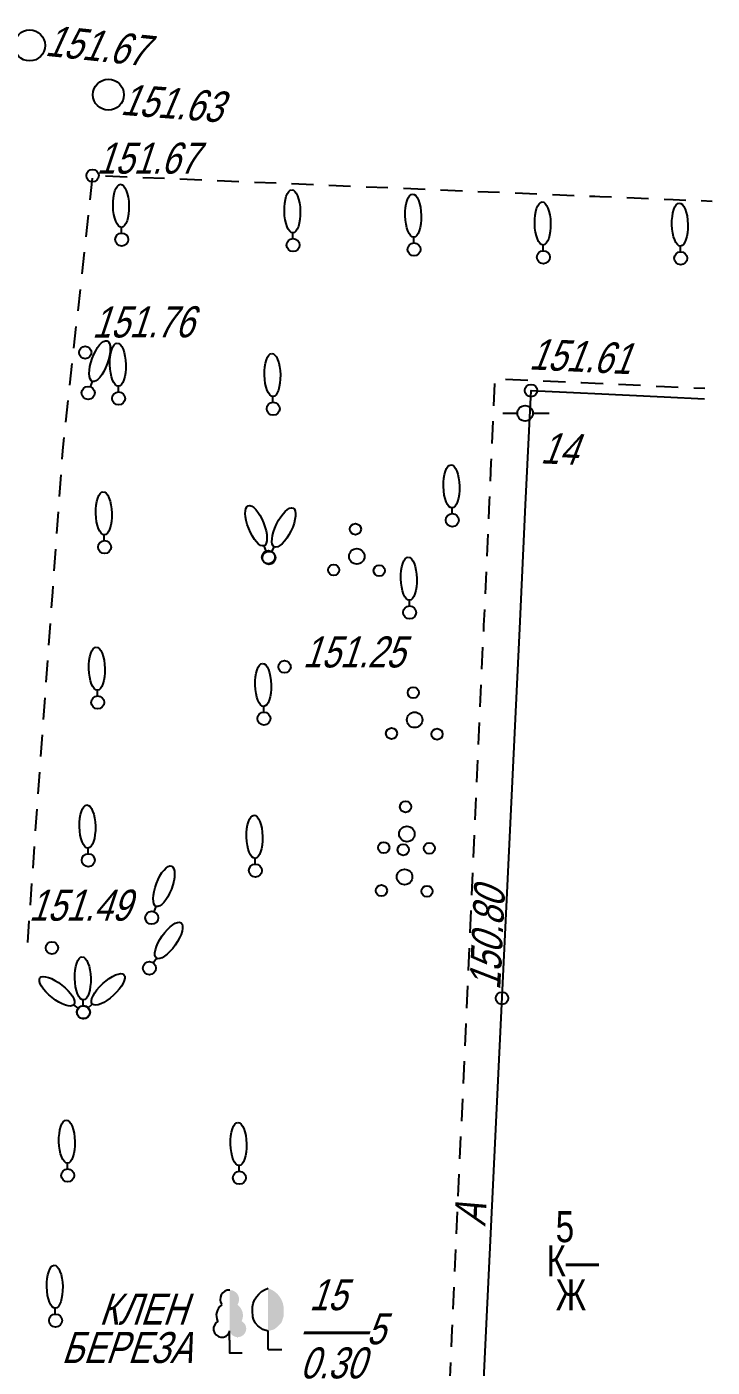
# Model space of a CAD drawing. Header units: metres. Extents: x 4400 to 4556, y 11262 to 11402.
# Drawn here: x 4524.59 to 4546.68, y 11295.16 to 11338.37 of the extents above; entities that cross this region are included whole.
import ezdxf
from ezdxf.enums import TextEntityAlignment as Align

# ---------------------------------------------------------------- set-up
doc = ezdxf.new("R2010")
doc.units = ezdxf.units.M
doc.header["$MEASUREMENT"] = 0
for name, color, linetype, lineweight in [('Горизонтали', 7, 'Continuous', 25), ('Граница улицы', 7, 'Continuous', 25), ('Здания', 7, 'Continuous', 25), ('Колодцы', 7, 'Continuous', 25), ('Леса и газоны', 7, 'Continuous', 25), ('Номер дома', 7, 'Continuous', 25), ('Отдельно стоящее дерево', 7, 'Continuous', 25), ('Фонтаны', 7, 'Continuous', 25), ('Части зданий', 7, 'Continuous', 25)]:
    doc.layers.add(name, color=color, linetype=linetype, lineweight=lineweight)
doc.styles.add('Style-RUSSIAN_1251', font='RUSSIAN_1251.shx')
doc.styles.add('Style-RUSSIAN_1251 I 0.32289', font='RUSSIAN_1251.shx', dxfattribs={"oblique": 18.5})

# ---------------------------------------------------------------- blocks, each defined once
blk = doc.blocks.new('SIFON_2')
at = {"layer": 'Фонтаны', "color": 7, "linetype": 'Continuous', "lineweight": 25}
for p, q in [((-0.717, 0.004), (-0.253, 0.004)), ((0.244, 0.004), (0.774, 0.004))]:
    blk.add_line(p, q, dxfattribs=at)
blk.add_arc((0, 0), 0.25, 0, 360, dxfattribs=at)
blk = doc.blocks.new('PIKET_38')
at = {"layer": 'Горизонтали', "color": 7, "linetype": 'Continuous', "lineweight": 25}
blk.add_arc((0, 0), 0.2, 0, 360, dxfattribs=at)
blk = doc.blocks.new('PIKET_39')
at = {"layer": 'Горизонтали', "color": 7, "linetype": 'Continuous', "lineweight": 25}
blk.add_arc((0, 0), 0.2, 0, 360, dxfattribs=at)
blk = doc.blocks.new('msdElementTypeLineString_11')
at = {"layer": 'Части зданий', "color": 7, "linetype": 'Continuous', "lineweight": 25}
for p, q in [((2.478, 55.472), (2.446, 54.758)), ((3.549, 55.572), (2.835, 55.605)), ((4.762, 55.516), (4.048, 55.549)), ((7.189, 55.405), (6.475, 55.438)), ((9.26, 55.309), (8.903, 55.326)), ((2.423, 54.258), (2.391, 53.544)), ((2.26, 50.618), (2.228, 49.903)), ((2.205, 49.404), (2.173, 48.69)), ((2.096, 46.977), (2.064, 46.263)), ((2.042, 45.763), (2.01, 45.049)), ((1.987, 44.549), (1.955, 43.835)), ((1.933, 43.336), (1.901, 42.622)), ((1.878, 42.122), (1.846, 41.408)), ((1.824, 40.909), (1.791, 40.194)), ((1.769, 39.695), (1.737, 38.981)), ((1.714, 38.481), (1.682, 37.767)), ((1.66, 37.268), (1.628, 36.554)), ((1.605, 36.054), (1.573, 35.34)), ((1.496, 33.627), (1.464, 32.913)), ((1.442, 32.413), (1.41, 31.699)), ((1.387, 31.2), (1.355, 30.485)), ((1.333, 29.986), (1.301, 29.272)), ((1.278, 28.772), (1.246, 28.058)), ((1.224, 27.559), (1.192, 26.845)), ((1.169, 26.345), (1.137, 25.631)), ((1.06, 23.918), (1.028, 23.204))]:
    blk.add_line(p, q, dxfattribs=at)
at = {"layer": 'Части зданий', "color": 7, "linetype": 'Continuous', "lineweight": 25, "flags": 128}
for points in [[(5.976, 55.461), (5.724, 55.472), (5.278, 55.493), (5.262, 55.493)], [(8.403, 55.349), (7.962, 55.369), (7.689, 55.382)], [(2.369, 53.045), (2.363, 52.915), (2.337, 52.331)], [(2.314, 51.831), (2.308, 51.684), (2.282, 51.117)], [(2.151, 48.19), (2.127, 47.67), (2.119, 47.476)], [(1.551, 34.84), (1.55, 34.821), (1.519, 34.126)], [(1.115, 25.131), (1.107, 24.971), (1.082, 24.417)]]:
    blk.add_lwpolyline(points, dxfattribs=at)
blk = doc.blocks.new('KOLOD_13')
at = {"layer": 'Колодцы', "color": 7, "linetype": 'Continuous', "lineweight": 25}
blk.add_arc((0, 0), 0.5, 0, 360, dxfattribs=at)
blk = doc.blocks.new('KOLOD_15')
at = {"layer": 'Колодцы', "color": 7, "linetype": 'Continuous', "lineweight": 25}
blk.add_arc((0, 0), 0.5, 0, 360, dxfattribs=at)
blk = doc.blocks.new('DEREVO_19')
at = {"layer": 'Отдельно стоящее дерево', "color": 7, "linetype": 'Continuous', "lineweight": 25, "flags": 128}
blk.add_lwpolyline([(-0.007, 0.21), (-0.007, 0.393)], dxfattribs=at)
at = {"layer": 'Отдельно стоящее дерево', "color": 7, "linetype": 'Continuous', "lineweight": 25}
blk.add_arc((0, 0), 0.21, 0, 359.99999, dxfattribs=at)
blk.add_ellipse((-0.0255, 1.088), major_axis=(-0.0185, 0.695), ratio=0.3698286, dxfattribs=at)
blk = doc.blocks.new('DEREVO_20')
at = {"layer": 'Отдельно стоящее дерево', "color": 7, "linetype": 'Continuous', "lineweight": 25, "flags": 128}
blk.add_lwpolyline([(-0.007, 0.21), (-0.007, 0.393)], dxfattribs=at)
at = {"layer": 'Отдельно стоящее дерево', "color": 7, "linetype": 'Continuous', "lineweight": 25}
blk.add_arc((0, 0), 0.21, 0, 359.99999, dxfattribs=at)
blk.add_ellipse((-0.0255, 1.088), major_axis=(-0.0185, 0.695), ratio=0.3698286, dxfattribs=at)
blk = doc.blocks.new('DEREVO_21')
at = {"layer": 'Отдельно стоящее дерево', "color": 7, "linetype": 'Continuous', "lineweight": 25, "flags": 128}
blk.add_lwpolyline([(-0.007, 0.21), (-0.007, 0.393)], dxfattribs=at)
at = {"layer": 'Отдельно стоящее дерево', "color": 7, "linetype": 'Continuous', "lineweight": 25}
blk.add_arc((0, 0), 0.21, 0, 359.99999, dxfattribs=at)
blk.add_ellipse((-0.0255, 1.088), major_axis=(-0.0185, 0.695), ratio=0.3698286, dxfattribs=at)
blk = doc.blocks.new('DEREVO_22')
at = {"layer": 'Отдельно стоящее дерево', "color": 7, "linetype": 'Continuous', "lineweight": 25, "flags": 128}
blk.add_lwpolyline([(-0.007, 0.21), (-0.007, 0.393)], dxfattribs=at)
at = {"layer": 'Отдельно стоящее дерево', "color": 7, "linetype": 'Continuous', "lineweight": 25}
blk.add_arc((0, 0), 0.21, 0, 359.99999, dxfattribs=at)
blk.add_ellipse((-0.0255, 1.088), major_axis=(-0.0185, 0.695), ratio=0.3698286, dxfattribs=at)
blk = doc.blocks.new('DEREVO_23')
at = {"layer": 'Отдельно стоящее дерево', "color": 7, "linetype": 'Continuous', "lineweight": 25, "flags": 128}
blk.add_lwpolyline([(-0.007, 0.21), (-0.007, 0.393)], dxfattribs=at)
at = {"layer": 'Отдельно стоящее дерево', "color": 7, "linetype": 'Continuous', "lineweight": 25}
blk.add_arc((0, 0), 0.21, 0, 359.99999, dxfattribs=at)
blk.add_ellipse((-0.0255, 1.088), major_axis=(-0.0185, 0.695), ratio=0.3698286, dxfattribs=at)
blk = doc.blocks.new('DEREVO_24')
at = {"layer": 'Отдельно стоящее дерево', "color": 7, "linetype": 'Continuous', "lineweight": 25, "flags": 128}
blk.add_lwpolyline([(-0.007, 0.21), (-0.007, 0.393)], dxfattribs=at)
at = {"layer": 'Отдельно стоящее дерево', "color": 7, "linetype": 'Continuous', "lineweight": 25}
blk.add_arc((0, 0), 0.21, 0, 360, dxfattribs=at)
blk.add_ellipse((-0.026, 1.088), major_axis=(-0.019, 0.695), ratio=0.369829, dxfattribs=at)
blk = doc.blocks.new('PIKET_46')
at = {"layer": 'Горизонтали', "color": 7, "linetype": 'Continuous', "lineweight": 25}
blk.add_arc((0, 0), 0.2, 0, 360, dxfattribs=at)
blk = doc.blocks.new('PIKET_47')
at = {"layer": 'Горизонтали', "color": 7, "linetype": 'Continuous', "lineweight": 25}
blk.add_arc((0, 0), 0.2, 0, 360, dxfattribs=at)
blk = doc.blocks.new('DEREVO_25')
at = {"layer": 'Отдельно стоящее дерево', "color": 7, "linetype": 'Continuous', "lineweight": 25, "flags": 128}
blk.add_lwpolyline([(-0.007, 0.21), (-0.007, 0.393)], dxfattribs=at)
at = {"layer": 'Отдельно стоящее дерево', "color": 7, "linetype": 'Continuous', "lineweight": 25}
blk.add_arc((0, 0), 0.21, 0, 359.99999, dxfattribs=at)
blk.add_ellipse((-0.0255, 1.088), major_axis=(-0.0185, 0.695), ratio=0.3698286, dxfattribs=at)
blk = doc.blocks.new('DEREVO_27')
at = {"layer": 'Отдельно стоящее дерево', "color": 7, "linetype": 'Continuous', "lineweight": 25, "flags": 128}
blk.add_lwpolyline([(-0.007, 0.21), (-0.007, 0.393)], dxfattribs=at)
at = {"layer": 'Отдельно стоящее дерево', "color": 7, "linetype": 'Continuous', "lineweight": 25}
blk.add_arc((0, 0), 0.21, 0, 359.99999, dxfattribs=at)
blk.add_ellipse((-0.0255, 1.088), major_axis=(-0.0185, 0.695), ratio=0.3698286, dxfattribs=at)
blk = doc.blocks.new('DEREVO_28')
at = {"layer": 'Отдельно стоящее дерево', "color": 7, "linetype": 'Continuous', "lineweight": 25, "flags": 128}
blk.add_lwpolyline([(-0.007, 0.21), (-0.007, 0.393)], dxfattribs=at)
at = {"layer": 'Отдельно стоящее дерево', "color": 7, "linetype": 'Continuous', "lineweight": 25}
blk.add_arc((0, 0), 0.21, 0, 359.99999, dxfattribs=at)
blk.add_ellipse((-0.0255, 1.088), major_axis=(-0.0185, 0.695), ratio=0.3698286, dxfattribs=at)
blk = doc.blocks.new('DEREVO_29')
at = {"layer": 'Отдельно стоящее дерево', "color": 7, "linetype": 'Continuous', "lineweight": 25, "flags": 128}
blk.add_lwpolyline([(-0.007, 0.21), (-0.007, 0.393)], dxfattribs=at)
at = {"layer": 'Отдельно стоящее дерево', "color": 7, "linetype": 'Continuous', "lineweight": 25}
blk.add_arc((0, 0), 0.21, 0, 359.99999, dxfattribs=at)
blk.add_ellipse((-0.0255, 1.088), major_axis=(-0.0185, 0.695), ratio=0.3698286, dxfattribs=at)
blk = doc.blocks.new('DEREVO_30')
at = {"layer": 'Отдельно стоящее дерево', "color": 7, "linetype": 'Continuous', "lineweight": 25, "flags": 128}
blk.add_lwpolyline([(-0.007, 0.21), (-0.007, 0.393)], dxfattribs=at)
at = {"layer": 'Отдельно стоящее дерево', "color": 7, "linetype": 'Continuous', "lineweight": 25}
blk.add_arc((0, 0), 0.21, 0, 359.99999, dxfattribs=at)
blk.add_ellipse((-0.0255, 1.088), major_axis=(-0.0185, 0.695), ratio=0.3698286, dxfattribs=at)
blk = doc.blocks.new('DEREVO_31')
at = {"layer": 'Отдельно стоящее дерево', "color": 7, "linetype": 'Continuous', "lineweight": 25, "flags": 128}
blk.add_lwpolyline([(-0.007, 0.21), (-0.007, 0.393)], dxfattribs=at)
at = {"layer": 'Отдельно стоящее дерево', "color": 7, "linetype": 'Continuous', "lineweight": 25}
blk.add_arc((0, 0), 0.21, 0, 359.99999, dxfattribs=at)
blk.add_ellipse((-0.0255, 1.088), major_axis=(-0.0185, 0.695), ratio=0.3698286, dxfattribs=at)
blk = doc.blocks.new('DEREVO_32')
at = {"layer": 'Отдельно стоящее дерево', "color": 7, "linetype": 'Continuous', "lineweight": 25, "flags": 128}
blk.add_lwpolyline([(-0.007, 0.21), (-0.007, 0.393)], dxfattribs=at)
at = {"layer": 'Отдельно стоящее дерево', "color": 7, "linetype": 'Continuous', "lineweight": 25}
blk.add_arc((0, 0), 0.21, 0, 359.99999, dxfattribs=at)
blk.add_ellipse((-0.0255, 1.088), major_axis=(-0.0185, 0.695), ratio=0.3698286, dxfattribs=at)
blk = doc.blocks.new('KUST1_1')
at = {"layer": 'Отдельно стоящее дерево', "color": 7, "linetype": 'Continuous', "lineweight": 25}
for centre, radius in [((-0.044, 0.877), 0.18), ((0, 0), 0.25), ((-0.745, -0.439), 0.18), ((0.723, -0.461), 0.18)]:
    blk.add_arc(centre, radius, 0, 360, dxfattribs=at)
blk = doc.blocks.new('KUST1_2')
at = {"layer": 'Отдельно стоящее дерево', "color": 7, "linetype": 'Continuous', "lineweight": 25}
for centre, radius in [((-0.044, 0.877), 0.18), ((0, 0), 0.25), ((-0.745, -0.439), 0.18), ((0.723, -0.461), 0.18)]:
    blk.add_arc(centre, radius, 0, 360, dxfattribs=at)
blk = doc.blocks.new('KUST1_3')
at = {"layer": 'Отдельно стоящее дерево', "color": 7, "linetype": 'Continuous', "lineweight": 25}
for centre, radius in [((-0.044, 0.877), 0.18), ((0, 0), 0.25), ((-0.745, -0.439), 0.18), ((0.723, -0.461), 0.18)]:
    blk.add_arc(centre, radius, 0, 360, dxfattribs=at)
blk = doc.blocks.new('PIKET_60')
at = {"layer": 'Горизонтали', "color": 7, "linetype": 'Continuous', "lineweight": 25}
blk.add_arc((0, 0), 0.2, 0, 360, dxfattribs=at)
blk = doc.blocks.new('PIKET_61')
at = {"layer": 'Горизонтали', "color": 7, "linetype": 'Continuous', "lineweight": 25}
blk.add_arc((0, 0), 0.2, 0, 360, dxfattribs=at)
blk = doc.blocks.new('DEREVO_33')
at = {"layer": 'Отдельно стоящее дерево', "color": 7, "linetype": 'Continuous', "lineweight": 25, "flags": 128}
blk.add_lwpolyline([(-0.007, 0.21), (-0.007, 0.393)], dxfattribs=at)
at = {"layer": 'Отдельно стоящее дерево', "color": 7, "linetype": 'Continuous', "lineweight": 25}
blk.add_arc((0, 0), 0.21, 0, 360, dxfattribs=at)
blk.add_ellipse((-0.025, 1.088), major_axis=(-0.019, 0.695), ratio=0.369829, dxfattribs=at)
blk = doc.blocks.new('DEREVO_34')
at = {"layer": 'Отдельно стоящее дерево', "color": 7, "linetype": 'Continuous', "lineweight": 25, "flags": 128}
blk.add_lwpolyline([(-0.008, 0.21), (-0.007, 0.393)], dxfattribs=at)
at = {"layer": 'Отдельно стоящее дерево', "color": 7, "linetype": 'Continuous', "lineweight": 25}
blk.add_arc((0, 0), 0.21, 0, 360, dxfattribs=at)
blk.add_ellipse((-0.025, 1.088), major_axis=(-0.019, 0.695), ratio=0.369829, dxfattribs=at)
blk = doc.blocks.new('DEREVO_35')
at = {"layer": 'Отдельно стоящее дерево', "color": 7, "linetype": 'Continuous', "lineweight": 25, "flags": 128}
blk.add_lwpolyline([(-0.007, 0.21), (-0.007, 0.393)], dxfattribs=at)
at = {"layer": 'Отдельно стоящее дерево', "color": 7, "linetype": 'Continuous', "lineweight": 25}
blk.add_arc((0, 0), 0.21, 0, 360, dxfattribs=at)
blk.add_ellipse((-0.026, 1.088), major_axis=(-0.019, 0.695), ratio=0.369829, dxfattribs=at)
blk = doc.blocks.new('DEREVO_36')
at = {"layer": 'Отдельно стоящее дерево', "color": 7, "linetype": 'Continuous', "lineweight": 25, "flags": 128}
blk.add_lwpolyline([(-0.007, 0.21), (-0.007, 0.393)], dxfattribs=at)
at = {"layer": 'Отдельно стоящее дерево', "color": 7, "linetype": 'Continuous', "lineweight": 25}
blk.add_arc((0, 0), 0.21, 0, 359.99999, dxfattribs=at)
blk.add_ellipse((-0.0255, 1.088), major_axis=(-0.0185, 0.695), ratio=0.3698286, dxfattribs=at)
blk = doc.blocks.new('KUST1_4')
at = {"layer": 'Отдельно стоящее дерево', "color": 7, "linetype": 'Continuous', "lineweight": 25}
for centre, radius in [((-0.044, 0.877), 0.18), ((0, 0), 0.25), ((-0.745, -0.439), 0.18), ((0.723, -0.461), 0.18)]:
    blk.add_arc(centre, radius, 0, 360, dxfattribs=at)
blk = doc.blocks.new('DEREVO_37')
at = {"layer": 'Отдельно стоящее дерево', "color": 7, "linetype": 'Continuous', "lineweight": 25, "flags": 128}
blk.add_lwpolyline([(-0.007, 0.21), (-0.007, 0.393)], dxfattribs=at)
at = {"layer": 'Отдельно стоящее дерево', "color": 7, "linetype": 'Continuous', "lineweight": 25}
blk.add_arc((0, 0), 0.21, 0, 360, dxfattribs=at)
blk.add_ellipse((-0.026, 1.088), major_axis=(-0.019, 0.695), ratio=0.369829, dxfattribs=at)
blk = doc.blocks.new('DEREVO_48')
at = {"layer": 'Отдельно стоящее дерево', "color": 7, "linetype": 'Continuous', "lineweight": 25, "flags": 128}
blk.add_lwpolyline([(-0.007, 0.21), (-0.007, 0.393)], dxfattribs=at)
at = {"layer": 'Отдельно стоящее дерево', "color": 7, "linetype": 'Continuous', "lineweight": 25}
blk.add_arc((0, 0), 0.21, 0, 359.99999, dxfattribs=at)
blk.add_ellipse((-0.0255, 1.088), major_axis=(-0.0185, 0.695), ratio=0.3698286, dxfattribs=at)
blk = doc.blocks.new('DEREVO_49')
at = {"layer": 'Отдельно стоящее дерево', "color": 7, "linetype": 'Continuous', "lineweight": 25, "flags": 128}
blk.add_lwpolyline([(-0.007, 0.21), (-0.007, 0.393)], dxfattribs=at)
at = {"layer": 'Отдельно стоящее дерево', "color": 7, "linetype": 'Continuous', "lineweight": 25}
blk.add_arc((0, 0), 0.21, 0, 359.99999, dxfattribs=at)
blk.add_ellipse((-0.0255, 1.088), major_axis=(-0.0185, 0.695), ratio=0.3698286, dxfattribs=at)
blk = doc.blocks.new('DEREVO_184')
at = {"layer": 'Отдельно стоящее дерево', "color": 7, "linetype": 'Continuous', "lineweight": 25, "flags": 128}
blk.add_lwpolyline([(-0.007, 0.21), (-0.007, 0.393)], dxfattribs=at)
at = {"layer": 'Отдельно стоящее дерево', "color": 7, "linetype": 'Continuous', "lineweight": 25}
blk.add_arc((0, 0), 0.21, 0, 359.99999, dxfattribs=at)
blk.add_ellipse((-0.0255, 1.088), major_axis=(-0.0185, 0.695), ratio=0.3698286, dxfattribs=at)
blk = doc.blocks.new('DEREVO_185')
at = {"layer": 'Отдельно стоящее дерево', "color": 7, "linetype": 'Continuous', "lineweight": 25, "flags": 128}
blk.add_lwpolyline([(-0.007, 0.21), (-0.007, 0.393)], dxfattribs=at)
at = {"layer": 'Отдельно стоящее дерево', "color": 7, "linetype": 'Continuous', "lineweight": 25}
blk.add_arc((0, 0), 0.21, 0, 359.99999, dxfattribs=at)
blk.add_ellipse((-0.0255, 1.088), major_axis=(-0.0185, 0.695), ratio=0.3698286, dxfattribs=at)
blk = doc.blocks.new('DEREVO_186')
at = {"layer": 'Отдельно стоящее дерево', "color": 7, "linetype": 'Continuous', "lineweight": 25, "flags": 128}
blk.add_lwpolyline([(-0.007, 0.21), (-0.007, 0.393)], dxfattribs=at)
at = {"layer": 'Отдельно стоящее дерево', "color": 7, "linetype": 'Continuous', "lineweight": 25}
blk.add_arc((0, 0), 0.21, 0, 360, dxfattribs=at)
blk.add_ellipse((-0.025, 1.088), major_axis=(-0.019, 0.695), ratio=0.369829, dxfattribs=at)
blk = doc.blocks.new('DEREVO_187')
at = {"layer": 'Отдельно стоящее дерево', "color": 7, "linetype": 'Continuous', "lineweight": 25, "flags": 128}
blk.add_lwpolyline([(-0.007, 0.21), (-0.007, 0.393)], dxfattribs=at)
at = {"layer": 'Отдельно стоящее дерево', "color": 7, "linetype": 'Continuous', "lineweight": 25}
blk.add_arc((0, 0), 0.21, 0, 360, dxfattribs=at)
blk.add_ellipse((-0.025, 1.088), major_axis=(-0.019, 0.695), ratio=0.369829, dxfattribs=at)
blk = doc.blocks.new('DEREVO_188')
at = {"layer": 'Отдельно стоящее дерево', "color": 7, "linetype": 'Continuous', "lineweight": 25, "flags": 128}
blk.add_lwpolyline([(-0.007, 0.21), (-0.007, 0.393)], dxfattribs=at)
at = {"layer": 'Отдельно стоящее дерево', "color": 7, "linetype": 'Continuous', "lineweight": 25}
blk.add_arc((0, 0), 0.21, 0, 360, dxfattribs=at)
blk.add_ellipse((-0.026, 1.088), major_axis=(-0.019, 0.695), ratio=0.369829, dxfattribs=at)
blk = doc.blocks.new('LISTVL_2')
at = {"layer": 'Леса и газоны', "linetype": 'Continuous', "lineweight": 25}
blk.add_hatch(color=7, dxfattribs=at).paths.add_polyline_path([(0, 0.716, 1.560755), (0.385, 1.024), (0.388, 1.03, 0.363475), (0.254, 1.552), (0.254, 1.559, 0.605867), (0, 2.03)])
at = {"layer": 'Леса и газоны', "color": 7, "linetype": 'Continuous', "lineweight": 25}
blk.add_line((0.25, 0.511), (0.251, 0.511), dxfattribs=at)
at = {"layer": 'Леса и газоны', "color": 7, "linetype": 'Continuous', "lineweight": 25, "flags": 128}
for points in [[(0, 0.41), (0, 0.716)], [(0, 0.41), (0, 0), (0.403, 0)]]:
    blk.add_lwpolyline(points, dxfattribs=at)
at = {"layer": 'Леса и газоны', "color": 7, "linetype": 'Continuous', "lineweight": 25}
for centre, radius, start, end in [((-0.004, 1.728), 0.302, 87.9054, 214.1094), ((-0.01, 1.211), 0.42, 125.6529, 205.5526), ((-0.248, 0.781), 0.271, 117.6072, 335.8238)]:
    blk.add_arc(centre, radius, start, end, dxfattribs=at)
blk = doc.blocks.new('MLISTV_2')
at = {"layer": 'Леса и газоны', "linetype": 'Continuous', "lineweight": 25}
blk.add_hatch(color=7, dxfattribs=at).paths.add_polyline_path([(0, 0.59), (0.173, 0.641), (0.228, 0.669), (0.329, 0.758), (0.422, 0.856), (0.449, 0.903), (0.47, 0.98), (0.496, 1.053), (0.498, 1.062), (0.505, 1.248, 0.341141), (0, 1.97)])
at = {"layer": 'Леса и газоны', "color": 7, "linetype": 'Continuous', "lineweight": 25}
blk.add_line((0, 0), (0, 0.59), dxfattribs=at)
at = {"layer": 'Леса и газоны', "color": 7, "linetype": 'Continuous', "lineweight": 25, "flags": 128}
blk.add_lwpolyline([(0, 0.59), (-0.173, 0.641), (-0.329, 0.758), (-0.422, 0.856), (-0.47, 0.98), (-0.496, 1.053), (-0.506, 1.248), (-0.506, 1.248, -0.344174), (0, 1.97)], format="xyb", dxfattribs=at)
blk.add_lwpolyline([(0, 0), (0.443, 0)], dxfattribs=at)
blk = doc.blocks.new('msdElementTypeLineString_98')
at = {"layer": 'Граница улицы', "color": 7, "linetype": 'Continuous', "lineweight": 25}
for p, q in [((5.444, 63.789), (5.367, 63.092)), ((6.569, 63.826), (5.868, 63.856)), ((7.77, 63.776), (7.069, 63.806)), ((8.97, 63.726), (8.269, 63.755)), ((10.17, 63.676), (9.47, 63.705)), ((11.371, 63.626), (10.67, 63.655)), ((12.571, 63.576), (11.87, 63.605)), ((13.772, 63.526), (13.071, 63.555)), ((14.972, 63.476), (14.271, 63.505)), ((16.173, 63.426), (15.472, 63.455)), ((17.373, 63.376), (16.672, 63.405)), ((19.774, 63.276), (19.073, 63.305)), ((20.974, 63.226), (20.273, 63.255)), ((23.375, 63.126), (22.674, 63.155)), ((25.425, 63.04), (25.075, 63.055)), ((5.313, 62.595), (5.236, 61.897)), ((5.182, 61.4), (5.105, 60.703)), ((5.05, 60.206), (4.974, 59.509)), ((4.919, 59.012), (4.842, 58.315)), ((4.788, 57.818), (4.711, 57.12)), ((4.657, 56.623), (4.58, 55.926)), ((4.428, 54.232), (4.378, 53.532)), ((4.342, 53.033), (4.292, 52.334)), ((4.257, 51.835), (4.207, 51.135)), ((4.086, 49.438), (4.036, 48.738)), ((4, 48.24), (3.95, 47.54)), ((3.915, 47.041), (3.865, 46.342)), ((3.829, 45.843), (3.779, 45.143)), ((3.744, 44.644), (3.694, 43.945)), ((3.658, 43.446), (3.608, 42.746)), ((3.572, 42.248), (3.523, 41.548)), ((3.487, 41.049), (3.437, 40.35)), ((3.401, 39.851), (3.351, 39.151))]:
    blk.add_line(p, q, dxfattribs=at)
at = {"layer": 'Граница улицы', "color": 7, "linetype": 'Continuous', "lineweight": 25, "flags": 128}
for points in [[(18.573, 63.326), (18.208, 63.341), (17.873, 63.355)], [(22.175, 63.176), (21.801, 63.191), (21.647, 63.198), (21.474, 63.205)], [(24.575, 63.076), (24.164, 63.093), (23.875, 63.105)], [(4.525, 55.429), (4.491, 55.116), (4.465, 54.746), (4.463, 54.73)], [(4.171, 50.636), (4.157, 50.443), (4.121, 49.937)]]:
    blk.add_lwpolyline(points, dxfattribs=at)
blk = doc.blocks.new('msdElementTypeTextNode_2')
at = {"layer": 'Здания', "color": 7, "linetype": 'Continuous', "lineweight": 25, "style": 'Style-RUSSIAN_1251', "width": 0.799996}
for s, p in [(' 5 ', (0, 1.1)), ('К—', (0, 0)), (' Ж', (0, -1.1))]:
    blk.add_text(s, height=1, dxfattribs=at).set_placement(p, align=Align.MIDDLE_LEFT)
blk = doc.blocks.new('msdElementTypeTextNode_14')
at = {"layer": 'Леса и газоны', "color": 7, "linetype": 'Continuous', "lineweight": 25, "style": 'Style-RUSSIAN_1251 I 0.32289', "oblique": 18.5, "width": 0.8}
for s, p in [(' 15', (0, 1.1)), ('——5', (0, 0)), ('0.30', (0, -1.1))]:
    blk.add_text(s, height=1, dxfattribs=at).set_placement(p, align=Align.MIDDLE_LEFT)

msp = doc.modelspace()

# ---------------------------------------------------------------- linework, layer by layer
at = {"layer": 'Здания', "color": 7, "linetype": 'Continuous', "lineweight": 25, "flags": 128}
msp.add_lwpolyline([(4544.33, 11272.626), (4541.586, 11272.778), (4538.275, 11272.961), (4538.499, 11277.642), (4539.392, 11296.326), (4540.474, 11318.974), (4540.664, 11322.961), (4540.84, 11326.64), (4542.438, 11326.563), (4542.9, 11326.541), (4545.131, 11326.433), (4546.431, 11326.371)], dxfattribs=at)

# ---------------------------------------------------------------- block references
at = {"layer": 'Горизонтали', "color": 7, "linetype": 'Continuous', "lineweight": 25}
for name, p in [('PIKET_46', (4526.707, 11333.569)), ('PIKET_47', (4526.471, 11327.867)), ('PIKET_38', (4540.84, 11326.64)), ('PIKET_61', (4532.895, 11317.736)), ('PIKET_60', (4525.397, 11308.672)), ('PIKET_39', (4539.904, 11307.05))]:
    msp.add_blockref(name, p, dxfattribs=at)
at = {"layer": 'Граница улицы', "color": 7, "linetype": 'Continuous', "lineweight": 25}
msp.add_blockref('msdElementTypeLineString_98', (4521.254, 11269.696), dxfattribs=at)
at = {"layer": 'Здания', "color": 7, "linetype": 'Continuous', "lineweight": 25}
msp.add_blockref('msdElementTypeTextNode_2', (4541.338, 11298.587), dxfattribs=at)
at = {"layer": 'Колодцы', "color": 7, "linetype": 'Continuous', "lineweight": 25}
for name, p in [('KOLOD_13', (4524.679, 11337.766)), ('KOLOD_15', (4527.217, 11336.178))]:
    msp.add_blockref(name, p, dxfattribs=at)
at = {"layer": 'Леса и газоны', "color": 7, "linetype": 'Continuous', "lineweight": 25}
for name, p in [('LISTVL_2', (4531.125, 11295.614)), ('MLISTV_2', (4532.366, 11295.729)), ('msdElementTypeTextNode_14', (4533.391, 11296.394))]:
    msp.add_blockref(name, p, dxfattribs=at)
at = {"layer": 'Отдельно стоящее дерево', "color": 7, "linetype": 'Continuous', "lineweight": 25}
for name, p in [('DEREVO_19', (4527.649, 11331.507)), ('DEREVO_20', (4533.171, 11331.331)), ('DEREVO_21', (4537.068, 11331.192)), ('DEREVO_25', (4541.24, 11330.939)), ('DEREVO_48', (4545.665, 11330.903)), ('DEREVO_23', (4527.546, 11326.388)), ('DEREVO_22', (4532.529, 11326.055)), ('DEREVO_37', (4538.301, 11322.462)), ('DEREVO_33', (4527.093, 11321.596)), ('KUST1_4', (4535.224, 11321.295)), ('DEREVO_36', (4536.927, 11319.487)), ('DEREVO_28', (4526.872, 11316.588)), ('DEREVO_27', (4532.231, 11316.063)), ('KUST1_3', (4537.088, 11316.024)), ('DEREVO_29', (4526.567, 11311.498)), ('KUST1_2', (4536.839, 11312.345)), ('DEREVO_30', (4531.954, 11311.166)), ('KUST1_1', (4536.764, 11310.96)), ('DEREVO_184', (4526.416, 11306.602)), ('DEREVO_32', (4525.906, 11301.34)), ('DEREVO_31', (4531.438, 11301.262)), ('DEREVO_49', (4525.513, 11296.661))]:
    msp.add_blockref(name, p, dxfattribs=at)
for name, p, rotation in [('DEREVO_24', (4526.565, 11326.563), 338.5405478728401), ('DEREVO_35', (4532.376, 11321.269), 20.00959389900226), ('DEREVO_34', (4532.391, 11321.246), 332.59909165126), ('DEREVO_188', (4528.616, 11309.644), 337.6405306755517), ('DEREVO_187', (4528.537, 11308.02), 323.5766067700305), ('DEREVO_186', (4526.411, 11306.597), 50.2373964215967), ('DEREVO_185', (4526.409, 11306.596), 311.3497095255335)]:
    msp.add_blockref(name, p, dxfattribs=dict(at, rotation=rotation))
at = {"layer": 'Фонтаны', "color": 7, "linetype": 'Continuous', "lineweight": 25}
msp.add_blockref('SIFON_2', (4540.65, 11325.907), dxfattribs=at)
at = {"layer": 'Части зданий', "color": 7, "linetype": 'Continuous', "lineweight": 25}
msp.add_blockref('msdElementTypeLineString_11', (4537.184, 11271.393), dxfattribs=at)

# ---------------------------------------------------------------- texts
at = {"layer": 'Горизонтали', "color": 7, "linetype": 'Continuous', "lineweight": 25, "style": 'Style-RUSSIAN_1251 I 0.32289', "oblique": 18.5, "width": 0.799996}
for s, p in [('151.67', (4526.831, 11333.632)), ('151.25', (4533.478, 11317.713)), ('151.49', (4524.651, 11309.549))]:
    msp.add_text(s, height=1, dxfattribs=at).set_placement(p)
for s, rotation, p in [('151.76', 0.16, (4526.688, 11328.348)), ('151.61', 357.2407, (4540.762, 11327.324)), ('150.80', 87.2639, (4539.846, 11307.297))]:
    msp.add_text(s, height=1, rotation=rotation, dxfattribs=at).set_placement(p)
at = {"layer": 'Колодцы', "color": 7, "linetype": 'Continuous', "lineweight": 25, "style": 'Style-RUSSIAN_1251 I 0.32289', "oblique": 18.5, "width": 0.799996}
for s, rotation, p in [('151.67', 354.0465, (4525.155, 11337.435)), ('151.63', 355.6551, (4527.59, 11335.531))]:
    msp.add_text(s, height=1, rotation=rotation, dxfattribs=at).set_placement(p)
at = {"layer": 'Леса и газоны', "color": 7, "linetype": 'Continuous', "lineweight": 25, "style": 'Style-RUSSIAN_1251 I 0.32289', "oblique": 18.5, "width": 0.8}
for s, p in [('КЛЕН', (4526.917, 11296.531)), ('БЕРЕЗА', (4525.704, 11295.29))]:
    msp.add_text(s, height=1, dxfattribs=at).set_placement(p)
at = {"layer": 'Номер дома', "color": 7, "linetype": 'Continuous', "lineweight": 25, "style": 'Style-RUSSIAN_1251 I 0.32289', "oblique": 18.5, "width": 0.799995}
msp.add_text('14', height=1, rotation=357.4283, dxfattribs=at).set_placement((4541.131, 11324.295))
at = {"layer": 'Части зданий', "color": 7, "linetype": 'Continuous', "lineweight": 25, "style": 'Style-RUSSIAN_1251 I 0.32289', "oblique": 18.5, "width": 0.799996}
msp.add_text('А', height=1, rotation=87.4277, dxfattribs=at).set_placement((4539.369, 11299.68))

doc.saveas('drawing.dxf')
